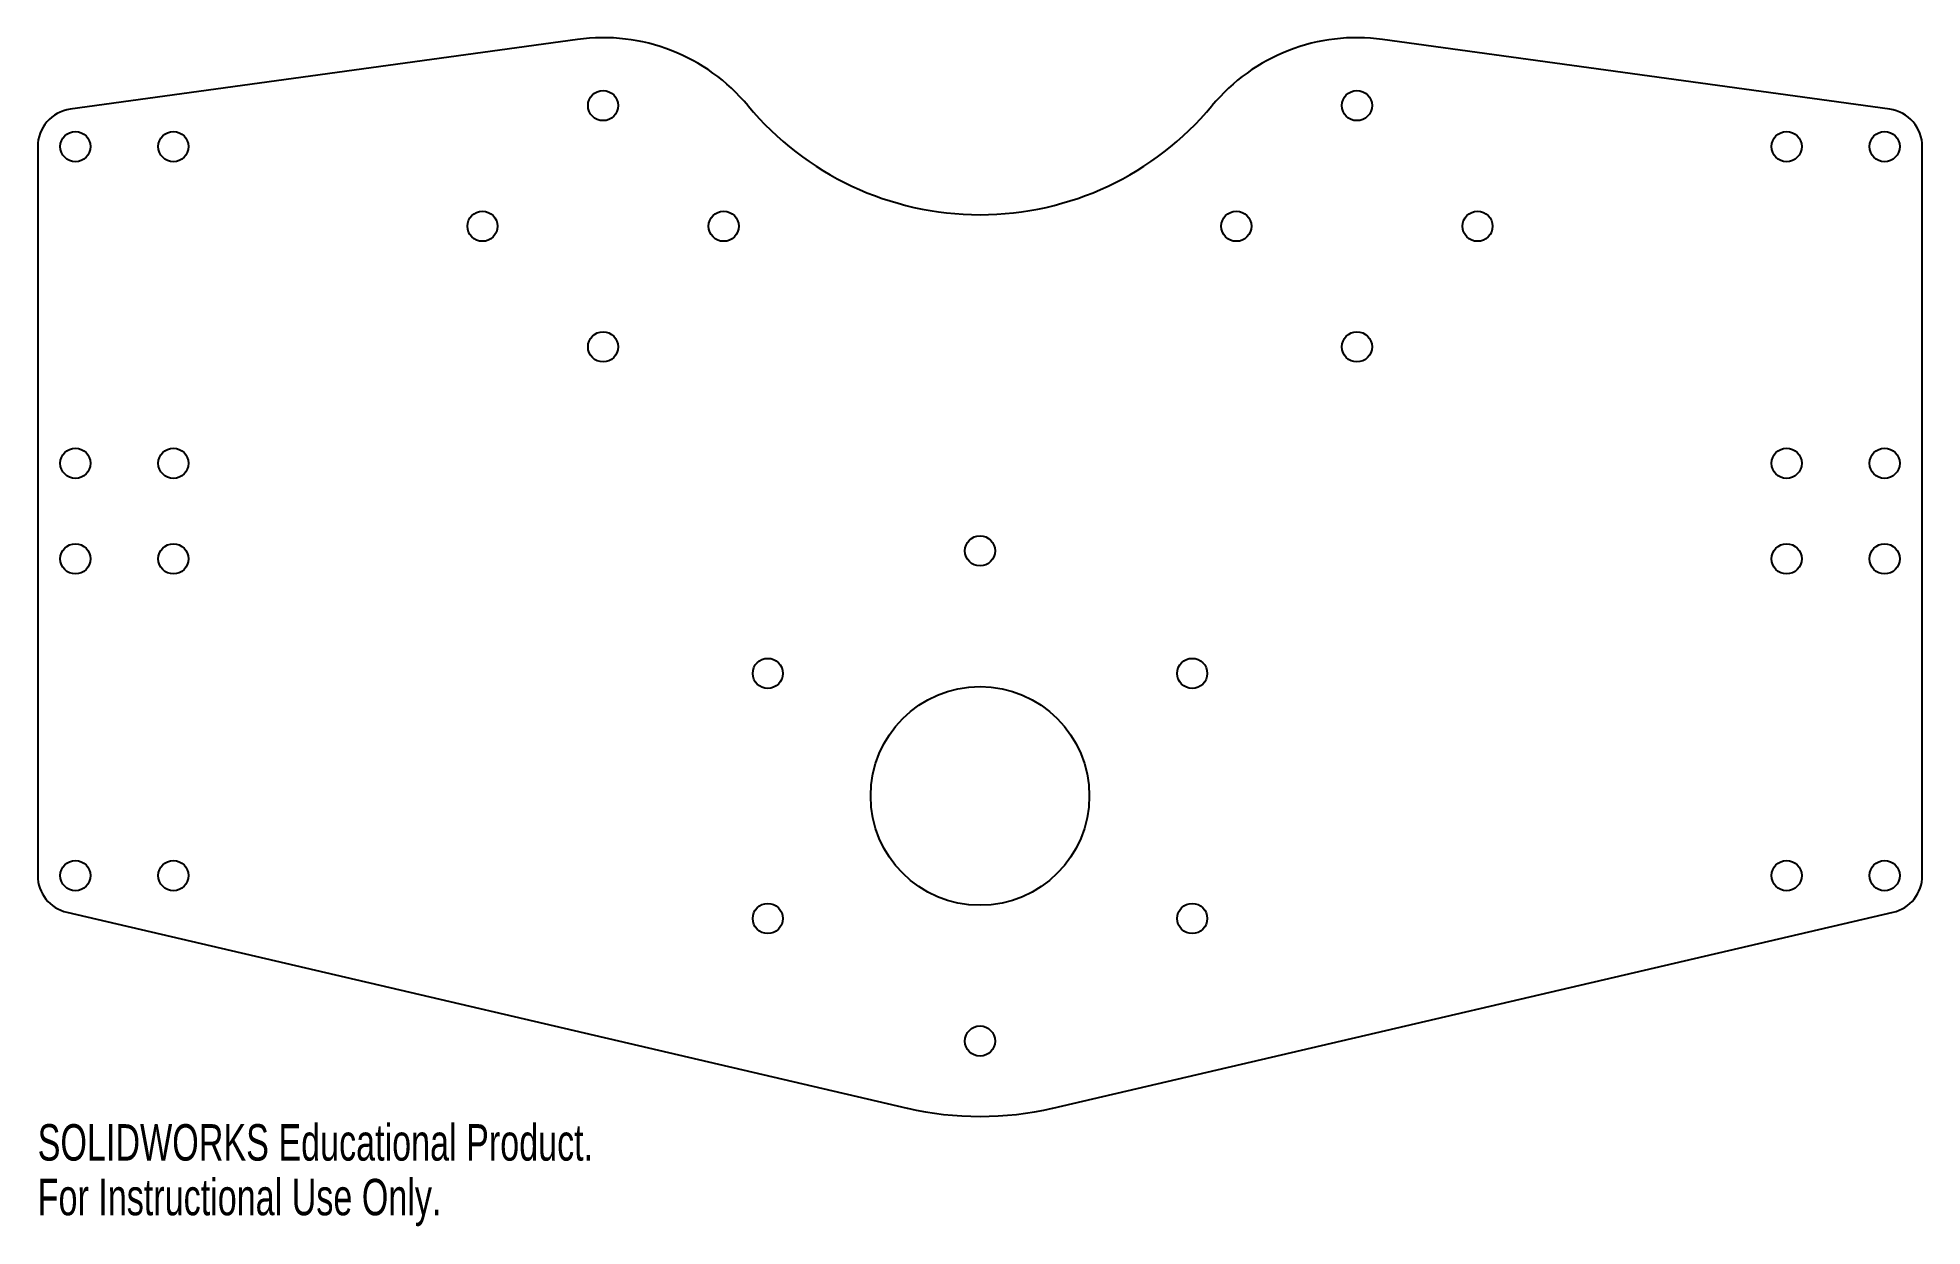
# Model space of a CAD drawing. Header units: millimetres. Extents: x -125 to 125, y -133 to 25.
import ezdxf

# ---------------------------------------------------------------- set-up
doc = ezdxf.new("R2010")
doc.units = ezdxf.units.MM
doc.styles.add('SLDTEXTSTYLE0', font='TXT', dxfattribs={"width": 0.7})

msp = doc.modelspace()

# ---------------------------------------------------------------- linework, layer by layer
at = {"color": 7, "linetype": 'Continuous', "lineweight": 25}
for p, q in [((-53.41, 24.77), (-120.68, 15.51)), ((120.68, 15.51), (53.41, 24.77)), ((-125, 10.56), (-125, -86.11)), ((125, -86.11), (125, 10.56)), ((-121.13, -90.98), (-9.64, -116.95)), ((9.64, -116.95), (121.13, -90.98))]:
    msp.add_line(p, q, dxfattribs=at)
for centre, radius in [((-50, 16), 2), ((50, 16), 2), ((-120, 10.56), 2), ((-107, 10.56), 2), ((107, 10.56), 2), ((120, 10.56), 2), ((-66, 0), 2), ((-34, 0), 2), ((34, 0), 2), ((66, 0), 2), ((-50, -16), 2), ((50, -16), 2), ((-120, -31.44), 2), ((-107, -31.44), 2), ((107, -31.44), 2), ((120, -31.44), 2), ((-120, -44.11), 2), ((-107, -44.11), 2), ((0, -43.05), 2), ((107, -44.11), 2), ((120, -44.11), 2), ((-28.15, -59.3), 2), ((28.15, -59.3), 2), ((0, -75.55), 14.5), ((-120, -86.11), 2), ((-107, -86.11), 2), ((107, -86.11), 2), ((120, -86.11), 2), ((-28.15, -91.8), 2), ((28.15, -91.8), 2), ((0, -108.05), 2)]:
    msp.add_circle(centre, radius, dxfattribs=at)
for centre, radius, start, end in [((-50, 0), 25, 39.7151, 97.8327), ((50, 0), 25, 82.1673, 140.2849), ((-120, 10.56), 5, 97.8327, 180), ((0, 41.53), 40, 219.7151, 320.2849), ((120, 10.56), 5, 0, 82.1673), ((-120, -86.11), 5, 180, 256.8911), ((120, -86.11), 5, 283.1089, 0), ((0, -75.55), 42.5, 256.8911, 283.1089)]:
    msp.add_arc(centre, radius, start, end, dxfattribs=at)

# ---------------------------------------------------------------- texts
at = {"color": 7, "linetype": 'Continuous', "char_height": 4.8336, "attachment_point": 1, "style": 'SLDTEXTSTYLE0'}
for s, insert in [('SOLIDWORKS Educational Product.', (-125, -119.07)), ('For Instructional Use Only.', (-125, -126.32))]:
    msp.add_mtext(s, dxfattribs=dict(at, insert=insert))

doc.saveas('drawing.dxf')
